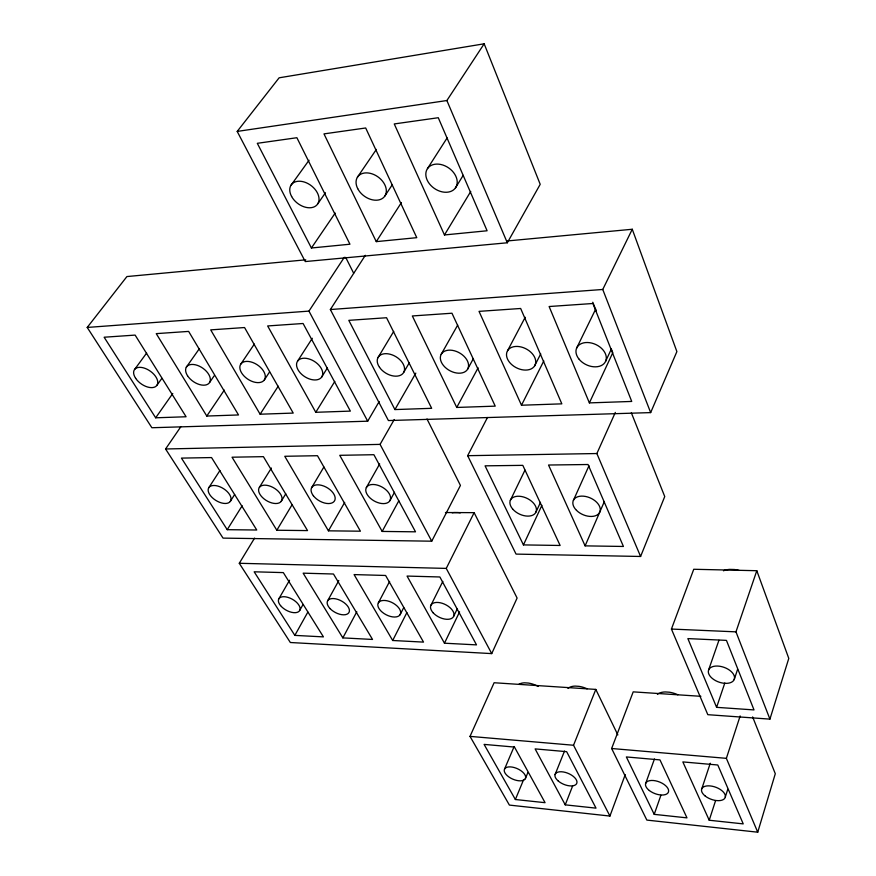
<?xml version="1.0" encoding="UTF-8"?>
<svg xmlns="http://www.w3.org/2000/svg" width="876" height="876" viewBox="0 0 876 876"><rect width="100%" height="100%" fill="white"/><g stroke="black" fill="none" stroke-linecap="round" stroke-linejoin="round"><path stroke-width="1.31" d="M700.899 696.31L633.195 691.865L611.645 748.509L646.849 820.089L757.74 832.2L775.293 773.727L752.637 716.918M769.927 719.13L788.783 658.402L756.798 570.714L693.748 569.269L671.432 629.056L707.819 714.685L769.927 719.13L735.971 631.848L756.798 570.714M725.306 797.029L727.77 789.32M757.74 832.2L726.368 758.342L740.154 715.944M709.221 820.243L682.842 761.912L717.794 765L743.231 823.889L709.221 820.243L715.55 800.719M701.796 788.772L710.272 763.226M734.197 679.546A13.666 7.818 19.6 0 0 717.729 666.056A13.666 7.818 19.6 0 0 712.363 678.495A13.666 7.818 19.6 0 0 734.197 679.546L737.581 669.417M716.601 707.337L687.868 638.593L726.445 640.378L754.006 709.921L716.601 707.337L724.824 682.984M708.618 669.943L718.933 640.279M654.219 814.362L626.351 756.941L659.978 759.897L686.981 817.866L654.219 814.362L660.909 795.244M645.7 783.363L654.449 758.955M617.843 734.942L595.811 689.412L494.108 682.743L470.018 736.377L509.394 805.088L609.926 816.06L625.245 774.603M565.239 804.847L535.116 748.892L566.652 751.674L596.019 808.143L565.239 804.847L572.674 785.86M609.926 816.06L573.539 745.246L595.811 689.412M555.055 774.603L564.527 751.028M487.472 417.513L467.653 455.684L516.052 554.103L640.597 556.468L664.742 496.55L631.333 412.771M515.373 799.514L484.089 744.392L514.486 747.075L545.08 802.69L515.373 799.514L523.618 779.662M525.315 778.742A11.465 5.716 23.9 0 0 512.219 767.091A11.465 5.716 23.9 0 0 507.335 775.742A11.465 5.716 23.9 0 0 525.315 778.742L527.921 772.457M504.565 769.029L514.157 746.527M365.336 255.31L330.361 309.535L388.418 420.557L650.66 412.607L676.885 351.594L632.264 229.26L507.313 240.955M585.102 545.868L548.54 465.025L588.037 464.51L623.427 546.46L585.102 545.868L604.374 501.488M640.597 556.468L596.863 453.538L615.335 412.421M573.408 500.349L589 465.736M254.566 538.127L239.279 563.29L290.35 642.513L491.721 653.606L517.103 598.056L474.135 512.657L445.435 512.537M589.384 402.894L549.121 306.523L592.91 303.501L631.727 401.438L589.384 402.894L612.784 352.721L611.284 348.933M523.443 544.905L485.074 465.835L522.808 465.353L560.125 545.474L523.443 544.905L541.905 505.321M605.623 361.295L611.382 348.976M535.948 512.088L540.514 502.342M444.471 643.203L407.055 576.069L439.872 576.977L476.511 644.878L444.471 643.203L459.582 611.886M453.702 616.222L457.239 608.919M510.336 500.371L524.976 470.127M576.583 348.21L595.68 309.118M650.66 412.607L602.754 289.474L632.264 229.26M430.773 605.601L442.84 581.401M491.721 653.606L446.256 568.404L474.135 512.657M521.494 405.227L479.03 311.363L520.662 308.483L561.834 403.847L521.494 405.227L543.799 360.934M534.612 365.905A15.527 10.632 27.4 0 0 519.26 346.611A15.527 10.632 27.4 0 0 509.493 362.259A15.527 10.632 27.4 0 0 534.612 365.905L540.733 353.86M392.689 640.498L354.079 574.59L385.604 575.466L423.524 642.108L392.689 640.498L406.88 612.62M400.08 614.744A12.395 6.778 27.4 0 0 387.039 600.783A12.395 6.778 27.4 0 0 380.644 610.682A12.395 6.778 27.4 0 0 400.08 614.744L403.737 607.594M180.894 426.634L165.575 448.983L223.041 538.116L431.737 541.193L460.437 485.435L426.995 418.969M378.388 602.798L389.612 581.445M507.543 350.75L525.206 317.265M342.845 637.892L303.151 573.167L333.471 574.01L372.53 639.447L342.845 637.892L356.817 611.744M456.746 407.45L412.333 315.962L451.961 313.225L495.225 406.135L456.746 407.45L478.11 367.821M382.177 531.436L339.757 455.312L373.899 454.71L415.509 531.82L382.177 531.436L398.81 500.82M467.653 369.135A15.166 10.129 29.3 0 0 452.191 350.323A15.166 10.129 29.3 0 0 443.508 365.566A15.166 10.129 29.3 0 0 467.653 369.135L473.434 358.525M389.94 500.623A13.479 7.994 29 0 0 375.705 484.735A13.479 7.994 29 0 0 368.873 496.78A13.479 7.994 29 0 0 389.94 500.623L394.496 492.301M327.613 600.848L338.815 580.547M294.84 635.385L254.16 571.798L283.331 572.608L323.43 636.885L294.84 635.385L307.859 612.072M299.691 610.484L302.997 604.593M507.313 242.783L540.207 184.321L484.165 43.8L279.126 77.811L237.199 131.422L305.264 261.563L507.313 242.783L446.88 100.532L484.165 43.8M441.175 354.342L457.699 325.084M366.354 487.56L379.68 463.941M328.434 530.834L284.766 456.286L317.473 455.706L360.419 531.195L328.434 530.834L344.684 502.408M431.737 541.193L380.075 444.384L394.244 419.527M394.923 409.574L348.801 320.342L386.557 317.736L431.671 408.315L394.923 409.574L415.815 373.132M278.743 598.987L289.551 580.24M403.814 372.212L409.3 362.752M305.779 259.822L126.91 276.564L87.217 327.438L151.876 427.74L367.701 421.192L379.199 401.515M311.527 487.844L323.89 467.017M276.827 530.243L307.542 530.593L263.413 456.659L232.041 457.206L276.827 530.243L292.113 504.696M377.906 357.769L393.718 331.413M281.152 501.433A12.976 7.337 31.1 0 0 268.779 485.742A12.976 7.337 31.1 0 0 260.982 495.838A12.976 7.337 31.1 0 0 281.152 501.433L285.773 493.801M444.471 234.954L487.1 230.771L438.274 117.723L394.255 123.943L444.471 234.954L470.762 191.439M315.776 412.3L350.367 411.107L303.085 323.496L267.651 325.949L315.776 412.3L334.807 381.421M455.421 187.957A17.005 12.516 34.4 0 0 440.869 164.491A17.005 12.516 34.4 0 0 428.244 182.099A17.005 12.516 34.4 0 0 455.421 187.957L463.185 175.353M259.395 487.319L271.385 468.036M321.634 377.129A14.443 9.023 32.6 0 0 308.199 358.722A14.443 9.023 32.6 0 0 299.066 371.413A14.443 9.023 32.6 0 0 321.634 377.129L327.383 367.931M227.223 529.684L256.756 530.013L211.554 457.568L181.441 458.104L227.223 529.684L242.159 505.77M230.289 501.433A12.757 7.019 31.9 0 0 217.806 486.06A12.757 7.019 31.9 0 0 210.7 495.947A12.757 7.019 31.9 0 0 230.289 501.433L234.648 494.546M427.488 168.575L447.121 137.937M297.566 361.142L312.305 338.289M376.264 241.634L416.768 237.67L365.686 127.984L323.978 133.886L376.264 241.634L401.416 202.564M260.117 414.217L293.219 413.078L244.557 327.536L210.7 329.88L260.117 414.217L278.229 386.196M208.86 487.593L219.964 470.467M87.217 327.438L308.954 311.111L344.334 257.27M384.838 196.06L392.218 184.825M264.377 379.866A14.18 8.596 33.6 0 0 250.799 361.887A14.18 8.596 33.6 0 0 242.532 374.271A14.18 8.596 33.6 0 0 264.377 379.866L269.556 371.982M240.703 364.241L254.336 344.082M206.791 416.045L238.513 414.95L188.636 331.402L156.246 333.636L206.791 416.045L224.3 390.116M311.407 247.996L349.94 244.218L296.887 137.718L257.303 143.314L311.407 247.996L335.18 213.087M357.419 177.204L376.395 149.391M209.583 382.494L214.138 375.859M317.813 203.758L325.467 192.742M155.665 417.797L186.084 416.757L135.134 335.092L104.134 337.227L155.665 417.797L172.769 393.477M186.303 367.208L199.476 348.538M157.122 385.002L161.885 378.333M290.898 185.405L309.031 160.253M134.762 369.245L146.631 353.072M237.199 131.422L446.88 100.532M330.361 309.535L602.754 289.474M165.575 448.983L380.075 444.384M467.653 455.684L596.863 453.538M239.279 563.29L446.256 568.404M671.432 629.056L735.971 631.848M470.018 736.377L573.539 745.246M611.645 748.509L726.368 758.342M308.954 311.111L367.701 421.192M345.681 257.358L353.641 273.181M592.789 302.253L596.293 311.079M723.466 570.802A20.006 12.319 19.1 0 1 729.533 569.389L734.241 569.499A20.006 12.319 19.1 0 1 739.125 570.44M567.966 688.416A17.213 9.362 22.8 0 1 575.116 686.094L578.981 686.346A17.213 9.362 22.8 0 1 587.139 688.821M518.822 684.342A16.852 9.067 23.9 0 1 524.647 682.82L528.381 683.061A16.852 9.067 23.9 0 1 538.214 686.455M657.416 694.307A17.87 9.899 20.8 0 1 665.223 691.941L669.341 692.204A17.87 9.899 20.8 0 1 677.882 694.778M452.235 512.865A18.571 11.136 26.7 0 1 454.053 512.559L458.082 512.58A18.571 11.136 26.7 0 1 460.228 512.898M557.935 780.735A11.706 5.902 22.9 0 0 576.518 783.823A11.706 5.902 22.9 0 0 563.399 771.975A11.706 5.902 22.9 0 0 557.935 780.735M705.235 796.054A12.483 6.45 19.9 0 0 725.054 797.806A12.483 6.45 19.9 0 0 710.031 785.914A12.483 6.45 19.9 0 0 705.235 796.054M649.324 790.513A12.176 6.242 21.1 0 0 668.388 792.2A12.176 6.242 21.1 0 0 653.463 780.516A12.176 6.242 21.1 0 0 649.324 790.513M433.193 612.839A12.647 7.052 26.3 0 0 453.275 617A12.647 7.052 26.3 0 0 440.289 602.776A12.647 7.052 26.3 0 0 433.193 612.839M280.539 605.601A11.946 6.274 29.2 0 0 299.231 611.13A11.946 6.274 29.2 0 0 287.919 597.366A11.946 6.274 29.2 0 0 280.539 605.601M330.088 608.601A12.165 6.526 28.3 0 0 348.922 612.576A12.165 6.526 28.3 0 0 335.837 598.866A12.165 6.526 28.3 0 0 330.088 608.601M313.345 495.728A13.217 7.654 30.1 0 0 334.128 501.433A13.217 7.654 30.1 0 0 321.875 485.424A13.217 7.654 30.1 0 0 313.345 495.728M135.681 378.366A13.698 7.818 35.1 0 0 156.541 385.801A13.698 7.818 35.1 0 0 144.825 368.281A13.698 7.818 35.1 0 0 135.681 378.366M187.519 375.716A13.928 8.202 34.5 0 0 208.959 383.305A13.928 8.202 34.5 0 0 197.439 365.391A13.928 8.202 34.5 0 0 187.519 375.716M291.62 196.509A16.316 11.158 37.2 0 0 316.97 204.874A16.316 11.158 37.2 0 0 304.607 182.131A16.316 11.158 37.2 0 0 291.62 196.509M357.715 188.647A16.644 11.815 36 0 0 383.918 197.209A16.644 11.815 36 0 0 371.917 173.798A16.644 11.815 36 0 0 357.715 188.647M578.751 358.799A15.921 11.169 25.1 0 0 604.933 362.522A15.921 11.169 25.1 0 0 589.723 342.702A15.921 11.169 25.1 0 0 578.751 358.799M379.538 367.351A14.837 9.636 30.9 0 0 403.157 373.231A14.837 9.636 30.9 0 0 389.973 354.2A14.837 9.636 30.9 0 0 379.538 367.351M576.485 510.336A14.443 9.121 23.7 0 0 599.666 512.34A14.443 9.121 23.7 0 0 583.547 496.177A14.443 9.121 23.7 0 0 576.485 510.336M512.613 508.967A14.093 8.738 25.4 0 0 535.411 513.051A14.093 8.738 25.4 0 0 521.483 496.517A14.093 8.738 25.4 0 0 512.613 508.967"/></g></svg>
